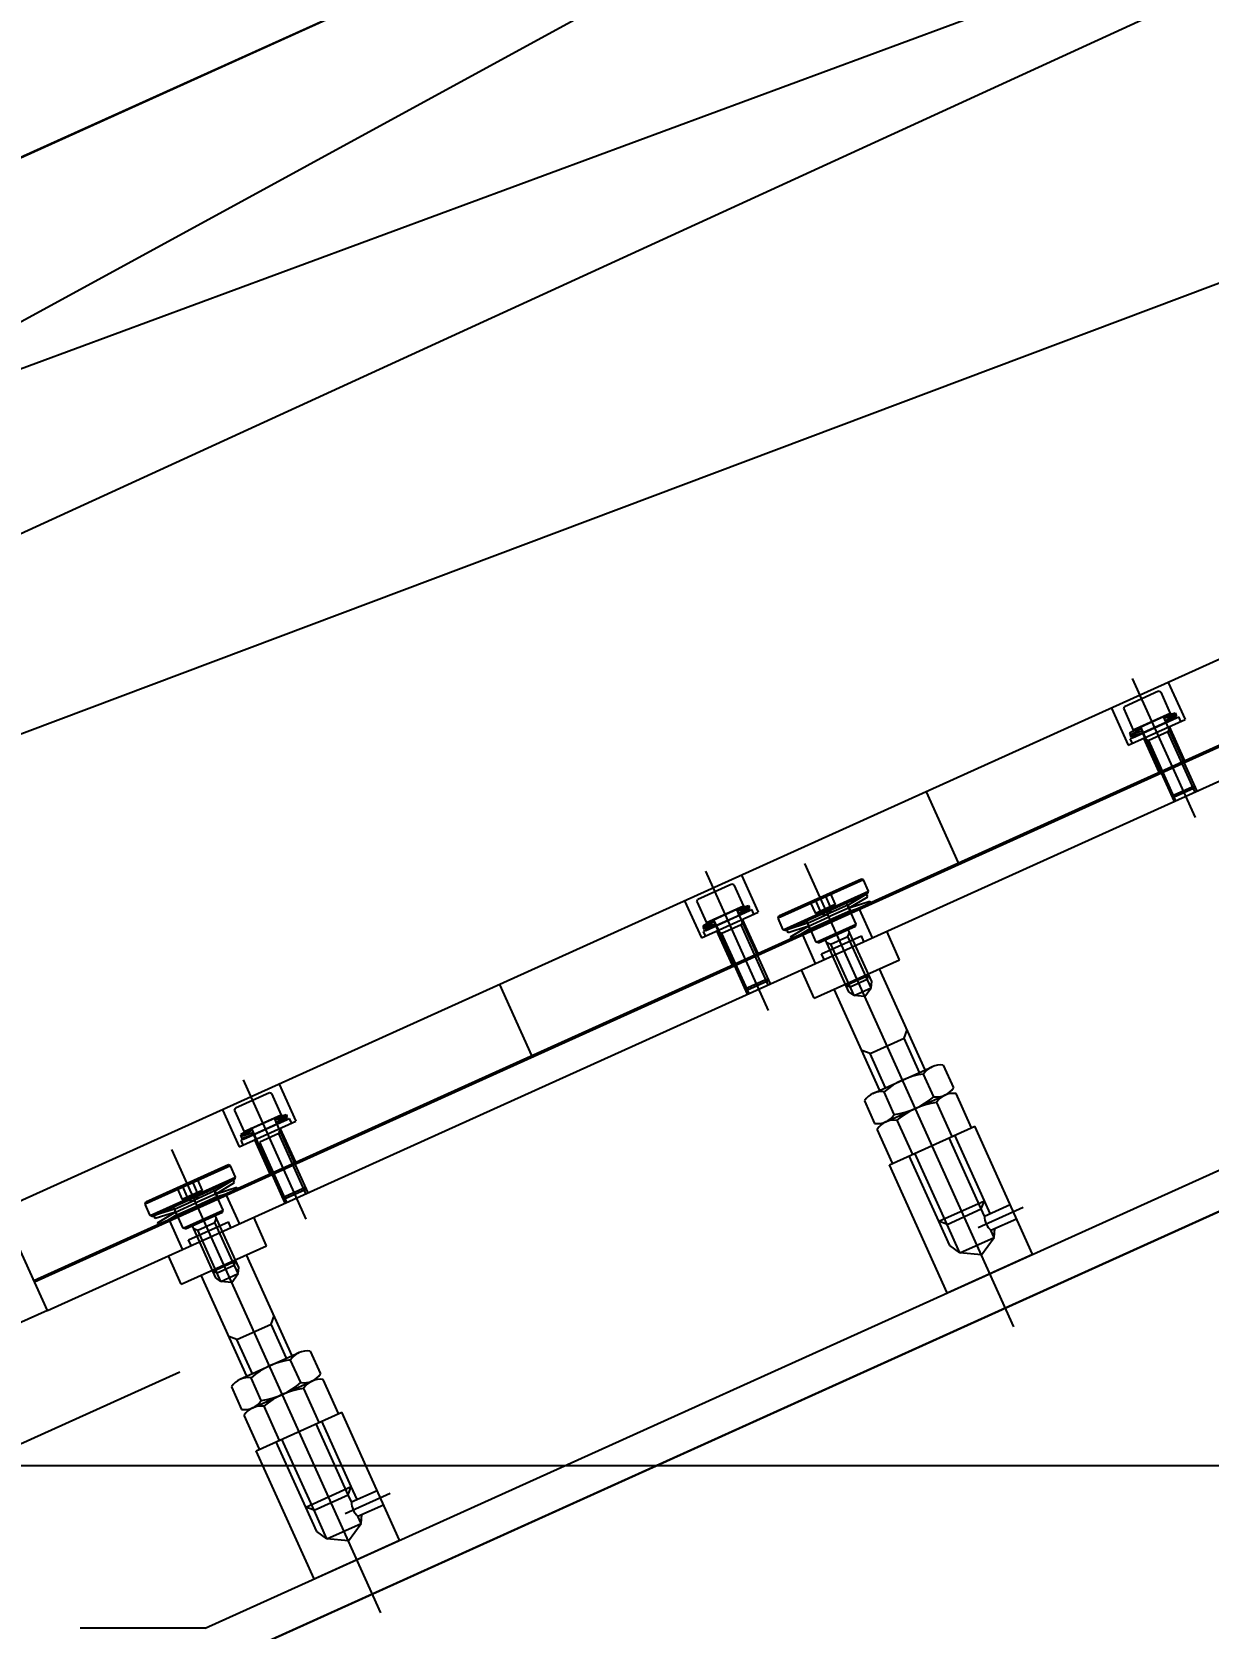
# Model space of a CAD drawing. Header units: millimetres. Extents: x -4562 to 17216, y -5211 to 6025.
# Drawn here: x 4547 to 4923, y -52 to 459 of the extents above; entities that cross this region are included whole.
import ezdxf
from ezdxf.lldxf.tags import DXFTag

# ---------------------------------------------------------------- set-up
doc = ezdxf.new("R2010")
doc.units = ezdxf.units.MM
for name, color, linetype in [('cl', 2, 'CENTER'), ('D', 6, 'HIDDEN'), ('pl', 6, 'PHANTOM'), ('VV', 4, 'PHANTOM'), ('도면층3', 3, 'Continuous'), ('도면층7', 7, 'Continuous')]:
    doc.layers.add(name, color=color, linetype=linetype)
doc.styles.add('s', font='romans.shx', dxfattribs={"width": 0.75, "oblique": 10, "bigfont": 'whgtxt.shx'})
doc.styles.get("Standard").update_dxf_attribs({"font": 'txt.shx', "bigfont": 'whgtxt.shx'})
tags = doc.linetypes.add('CENTER', pattern=[50.8, 31.75, -6.35, 6.35, -6.35]).pattern_tags.tags
tags[10:11] = [DXFTag(74, 4), DXFTag(75, 0), DXFTag(340, '0'), DXFTag(46, 1.0), DXFTag(50, 0.0), DXFTag(44, 0.0), DXFTag(45, 0.0)]
tags[8:9] = [DXFTag(74, 4), DXFTag(75, 0), DXFTag(340, '0'), DXFTag(46, 1.0), DXFTag(50, 0.0), DXFTag(44, 0.0), DXFTag(45, 0.0)]
tags[6:7] = [DXFTag(74, 4), DXFTag(75, 0), DXFTag(340, '0'), DXFTag(46, 1.0), DXFTag(50, 0.0), DXFTag(44, 0.0), DXFTag(45, 0.0)]
tags[4:5] = [DXFTag(74, 4), DXFTag(75, 0), DXFTag(340, '0'), DXFTag(46, 1.0), DXFTag(50, 0.0), DXFTag(44, 0.0), DXFTag(45, 0.0)]
tags = doc.linetypes.add('HIDDEN', pattern=[3, 2, -1]).pattern_tags.tags
tags[6:7] = [DXFTag(74, 4), DXFTag(75, 0), DXFTag(340, '0'), DXFTag(46, 1.0), DXFTag(50, 0.0), DXFTag(44, 0.0), DXFTag(45, 0.0)]
tags[4:5] = [DXFTag(74, 4), DXFTag(75, 0), DXFTag(340, '0'), DXFTag(46, 1.0), DXFTag(50, 0.0), DXFTag(44, 0.0), DXFTag(45, 0.0)]
tags = doc.linetypes.add('HIDDEN2', pattern=[4.7625, 3.175, -1.5875]).pattern_tags.tags
tags[6:7] = [DXFTag(74, 4), DXFTag(75, 0), DXFTag(340, '0'), DXFTag(46, 1.0), DXFTag(50, 0.0), DXFTag(44, 0.0), DXFTag(45, 0.0)]
tags[4:5] = [DXFTag(74, 4), DXFTag(75, 0), DXFTag(340, '0'), DXFTag(46, 1.0), DXFTag(50, 0.0), DXFTag(44, 0.0), DXFTag(45, 0.0)]
tags = doc.linetypes.add('PHANTOM', pattern=[17.5, 10, -1.5, 1.5, -1.5, 1.5, -1.5]).pattern_tags.tags
tags[14:15] = [DXFTag(74, 4), DXFTag(75, 0), DXFTag(340, '0'), DXFTag(46, 1.0), DXFTag(50, 0.0), DXFTag(44, 0.0), DXFTag(45, 0.0)]
tags[12:13] = [DXFTag(74, 4), DXFTag(75, 0), DXFTag(340, '0'), DXFTag(46, 1.0), DXFTag(50, 0.0), DXFTag(44, 0.0), DXFTag(45, 0.0)]
tags[10:11] = [DXFTag(74, 4), DXFTag(75, 0), DXFTag(340, '0'), DXFTag(46, 1.0), DXFTag(50, 0.0), DXFTag(44, 0.0), DXFTag(45, 0.0)]
tags[8:9] = [DXFTag(74, 4), DXFTag(75, 0), DXFTag(340, '0'), DXFTag(46, 1.0), DXFTag(50, 0.0), DXFTag(44, 0.0), DXFTag(45, 0.0)]
tags[6:7] = [DXFTag(74, 4), DXFTag(75, 0), DXFTag(340, '0'), DXFTag(46, 1.0), DXFTag(50, 0.0), DXFTag(44, 0.0), DXFTag(45, 0.0)]
tags[4:5] = [DXFTag(74, 4), DXFTag(75, 0), DXFTag(340, '0'), DXFTag(46, 1.0), DXFTag(50, 0.0), DXFTag(44, 0.0), DXFTag(45, 0.0)]
doc.dimstyles.new('AM_ISO$2', dxfattribs={"dimtxt": 3, "dimasz": 2.5, "dimexe": 1, "dimexo": 1, "dimgap": 1, "dimtad": 1, "dimdsep": 46, "dimtxsty": 's', "dimcen": 0, "dimclrd": 4, "dimclre": 4, "dimclrt": 3, "dimazin": 2, "dimtp": 0.1, "dimtm": 0.1, "dimtfac": 0.71, "dimtmove": 0, "dimatfit": 3, "dimfxl": 1, "dimlwd": 25, "dimlwe": 25, "dimarcsym": 0})
doc.dimstyles.new('ISO-25', dxfattribs={"dimscale": 30, "dimtxt": 2.5, "dimasz": 2.5, "dimexe": 1.25, "dimexo": 0.625, "dimtad": 1, "dimtoh": 1, "dimrnd": 0.005, "dimtxsty": 'Standard', "dimcen": 0, "dimazin": 2, "dimtfac": 1, "dimtmove": 0, "dimatfit": 3, "dimfxl": 1, "dimarcsym": 0})

# ---------------------------------------------------------------- blocks, each defined once
blk = doc.blocks.new('NBI-ent')
blk.add_line((5106.53, 339.23), (4536.9, 82.03))
at = {"color": 7, "linetype": 'Continuous'}
for p, q in [((4547.19, 59.25), (5116.82, 316.45)), ((4547.4, 58.79), (5117.02, 315.99)), ((4551.51, 49.68), (5121.14, 306.88)), ((4843.4, 192.99), (4833.11, 215.78)), ((4824.49, 161.96), (4820.37, 171.08)), ((4797.15, 149.62), (4793.03, 158.73)), ((4797.15, 149.62), (4824.49, 161.96)), ((4832.72, 126.73), (4818.11, 159.08)), ((4706.69, 131.26), (4696.4, 154.05)), ((4818.14, 120.14), (4803.53, 152.5)), ((4825.96, 136.84), (4826.96, 139.49)), ((4815.02, 131.9), (4812.38, 132.9)), ((4815.02, 131.9), (4825.96, 136.84)), ((4838.47, 128.2), (4841.75, 120.95)), ((4815.96, 119.16), (4834.89, 127.71)), ((4835.43, 118.1), (4832.16, 125.35)), ((4822.81, 112.4), (4819.54, 119.66)), ((4820.08, 110.05), (4839.01, 118.6)), ((4847.52, 108.17), (4842.59, 119.09)), ((4813.22, 116.81), (4816.5, 109.55)), ((4836.27, 116.24), (4841.2, 105.32)), ((4822.27, 96.77), (4817.34, 107.69)), ((4821.22, 96.3), (4848.56, 108.65)), ((4823.65, 110.54), (4828.58, 99.62)), ((4867.08, 67.63), (4848.56, 108.65)), ((4839.74, 55.29), (4821.22, 96.3)), ((4551.51, 49.68), (4536.9, 82.03)), ((4621.7, 70.4), (4617.59, 79.51)), ((4594.36, 58.06), (4590.25, 67.17)), ((4594.36, 58.06), (4621.7, 70.4)), ((4629.93, 35.17), (4615.32, 67.52)), ((4839.74, 55.29), (4867.08, 67.63)), ((4615.35, 28.58), (4600.74, 60.94)), ((4623.17, 45.28), (4624.17, 47.92)), ((4612.23, 40.34), (4609.59, 41.34)), ((4612.23, 40.34), (4623.17, 45.28)), ((4613.17, 27.6), (4632.11, 36.15)), ((4635.68, 36.64), (4638.96, 29.39)), ((4632.65, 26.54), (4629.37, 33.79)), ((4620.02, 20.84), (4616.75, 28.09)), ((4617.29, 18.48), (4636.22, 27.03)), ((4644.73, 16.61), (4639.8, 27.53)), ((4610.44, 25.24), (4613.71, 17.99)), ((4633.49, 24.68), (4638.42, 13.76)), ((4619.48, 5.21), (4614.55, 16.13)), ((4618.43, 4.74), (4645.78, 17.08)), ((4620.86, 18.98), (4625.79, 8.06)), ((4664.29, -23.93), (4645.78, 17.08)), ((4636.95, -36.27), (4618.43, 4.74)), ((4636.95, -36.27), (4664.29, -23.93))]:
    blk.add_line(p, q, dxfattribs=at)
at = {"color": 1, "linetype": 'CENTER'}
for p, q in [((4899.01, 252.08), (4919.15, 207.47)), ((4762.3, 190.35), (4782.44, 145.75)), ((4861.1, 44.42), (4794.13, 192.76)), ((4614.19, 123.48), (4634.33, 78.87)), ((4658.32, -47.14), (4591.34, 101.2)), ((4849.65, 76.22), (4864.05, 82.72)), ((4646.87, -15.34), (4661.27, -8.84))]:
    blk.add_line(p, q, dxfattribs=at)
at = {"color": 6, "linetype": 'HIDDEN'}
for p, q in [((4910.58, 250.76), (4915.93, 238.91)), ((4907.47, 247.92), (4896.53, 242.99)), ((4908.13, 247.67), (4907.47, 247.92)), ((4908.13, 247.67), (4911.21, 240.84)), ((4892.35, 242.53), (4897.7, 230.68)), ((4896.28, 242.33), (4896.53, 242.99)), ((4896.28, 242.33), (4899.37, 235.49)), ((4911.21, 240.84), (4899.37, 235.49)), ((4911.21, 240.84), (4899.37, 235.49)), ((4911.21, 240.84), (4899.37, 235.49)), ((4909.03, 239.86), (4912.77, 241.05)), ((4909.27, 239.3), (4913.01, 240.5)), ((4909.64, 238.48), (4913.01, 240.5)), ((4912.77, 241.05), (4913.01, 240.5)), ((4913.26, 239.95), (4913.01, 240.5)), ((4897.7, 230.68), (4915.93, 238.91)), ((4901.55, 236.48), (4898.18, 234.47)), ((4901.8, 235.93), (4898.43, 233.92)), ((4899.14, 233.08), (4913.17, 239.42)), ((4901.55, 236.48), (4909.03, 239.85)), ((4901.55, 236.48), (4901.8, 235.93)), ((4901.64, 236.52), (4903.17, 233.15)), ((4901.8, 235.93), (4901.89, 235.97)), ((4902.17, 235.11), (4902.26, 235.15)), ((4909.8, 237.9), (4902.51, 234.6)), ((4908.94, 239.81), (4909.8, 237.9)), ((4909.03, 239.86), (4909.27, 239.3)), ((4909.18, 239.26), (4909.27, 239.3)), ((4909.55, 238.44), (4909.64, 238.48)), ((4910.55, 236.48), (4909.64, 238.48)), ((4909.8, 237.9), (4909.89, 237.94)), ((4909.8, 237.9), (4910.46, 236.44)), ((4909.89, 237.93), (4913.26, 239.95)), ((4910.46, 236.44), (4919.72, 215.93)), ((4910.78, 235.73), (4910.47, 234.91)), ((4915.85, 225.71), (4910.91, 236.64)), ((4913.17, 239.42), (4913.9, 239.75)), ((4914.56, 238.29), (4913.9, 239.75)), ((4898.18, 234.47), (4898.43, 233.92)), ((4899.14, 233.08), (4898.41, 232.75)), ((4899.07, 231.29), (4898.41, 232.75)), ((4902.17, 235.11), (4898.43, 233.92)), ((4898.68, 233.36), (4898.43, 233.92)), ((4902.42, 234.56), (4898.68, 233.36)), ((4903.08, 233.11), (4902.17, 235.11)), ((4902.42, 234.56), (4902.51, 234.6)), ((4907.65, 222), (4902.71, 232.94)), ((4903.17, 233.15), (4912.43, 212.64)), ((4904.31, 232.13), (4903.49, 232.44)), ((4910.47, 234.91), (4904.31, 232.13)), ((4913, 212.9), (4904.31, 232.13)), ((4919.15, 215.67), (4910.47, 234.91)), ((4918.97, 217.6), (4911.68, 214.3)), ((4918.65, 216.77), (4912.5, 213.99)), ((4918.97, 217.6), (4918.65, 216.77)), ((4912.5, 213.99), (4911.68, 214.3)), ((4770.76, 186.2), (4759.82, 181.26)), ((4771.42, 185.95), (4770.76, 186.2)), ((4771.42, 185.95), (4774.5, 179.11)), ((4773.87, 189.03), (4779.22, 177.18)), ((4812.93, 187.57), (4785.58, 175.23)), ((4812.26, 187.82), (4785.83, 175.89)), ((4812.93, 187.57), (4812.26, 187.82)), ((4814.57, 183.93), (4812.93, 187.57)), ((4755.64, 180.8), (4760.99, 168.95)), ((4759.57, 180.6), (4759.82, 181.26)), ((4759.57, 180.6), (4762.66, 173.76)), ((4774.5, 179.11), (4762.66, 173.76)), ((4774.5, 179.11), (4762.66, 173.76)), ((4774.5, 179.11), (4762.66, 173.76)), ((4772.32, 178.13), (4776.05, 179.32)), ((4776.05, 179.32), (4776.3, 178.77)), ((4787.23, 171.58), (4814.57, 183.93)), ((4787.89, 171.33), (4814.32, 183.27)), ((4795.86, 180.42), (4797.51, 176.77)), ((4797.45, 181.14), (4799.1, 177.49)), ((4803.89, 179.65), (4797.51, 176.77)), ((4800.64, 182.58), (4802.29, 178.93)), ((4807.91, 179.49), (4801.44, 176.57)), ((4803.89, 179.65), (4801.53, 176.37)), ((4802.24, 183.3), (4803.89, 179.65)), ((4810.57, 173.34), (4807.49, 180.18)), ((4807.91, 179.49), (4813.76, 183.01)), ((4807.91, 179.49), (4808.42, 178.63)), ((4808.37, 178.6), (4814.28, 182.16)), ((4808.37, 178.6), (4814.94, 180.68)), ((4808.73, 177.67), (4815.24, 179.73)), ((4814.28, 182.16), (4813.76, 183.01)), ((4814.32, 183.27), (4814.57, 183.93)), ((4814.94, 180.68), (4815.24, 179.73)), ((4760.99, 168.95), (4779.22, 177.18)), ((4764.84, 174.75), (4761.47, 172.74)), ((4765.09, 174.2), (4761.72, 172.19)), ((4762.43, 171.35), (4776.46, 177.69)), ((4764.84, 174.75), (4772.32, 178.12)), ((4764.84, 174.75), (4765.09, 174.2)), ((4764.93, 174.79), (4766.46, 171.42)), ((4765.09, 174.2), (4765.18, 174.24)), ((4773.09, 176.17), (4765.8, 172.88)), ((4772.23, 178.08), (4773.09, 176.17)), ((4772.32, 178.13), (4772.56, 177.58)), ((4772.47, 177.54), (4772.56, 177.58)), ((4772.56, 177.58), (4776.3, 178.77)), ((4772.84, 176.72), (4772.93, 176.76)), ((4772.93, 176.76), (4776.3, 178.77)), ((4773.84, 174.75), (4772.93, 176.76)), ((4773.09, 176.17), (4773.18, 176.21)), ((4773.09, 176.17), (4773.75, 174.71)), ((4773.18, 176.21), (4776.55, 178.22)), ((4773.75, 174.71), (4783.01, 154.2)), ((4774.07, 174), (4773.75, 173.18)), ((4779.14, 163.98), (4774.2, 174.92)), ((4776.55, 178.22), (4776.3, 178.77)), ((4776.46, 177.69), (4777.19, 178.02)), ((4777.85, 176.56), (4777.19, 178.02)), ((4785.58, 175.23), (4785.83, 175.89)), ((4787.23, 171.58), (4785.58, 175.23)), ((4797.81, 167.58), (4794.73, 174.42)), ((4794.97, 173.65), (4801.44, 176.57)), ((4795.32, 172.71), (4801.85, 175.66)), ((4795.79, 171.83), (4802.26, 174.75)), ((4797.51, 176.77), (4801.53, 176.37)), ((4808.37, 178.6), (4801.85, 175.66)), ((4808.73, 177.67), (4802.26, 174.75)), ((4808.73, 177.67), (4808.43, 178.62)), ((4815.82, 169.02), (4811.7, 178.13)), ((4761.47, 172.74), (4761.72, 172.19)), ((4762.43, 171.35), (4761.7, 171.03)), ((4762.36, 169.57), (4761.7, 171.03)), ((4765.46, 173.38), (4761.72, 172.19)), ((4761.97, 171.64), (4761.72, 172.19)), ((4765.71, 172.83), (4761.97, 171.64)), ((4765.46, 173.38), (4765.55, 173.42)), ((4766.37, 171.38), (4765.46, 173.38)), ((4765.71, 172.84), (4765.8, 172.88)), ((4770.94, 160.28), (4766, 171.21)), ((4766.46, 171.42), (4775.72, 150.91)), ((4767.6, 170.4), (4766.78, 170.71)), ((4773.75, 173.18), (4767.6, 170.4)), ((4776.29, 151.17), (4767.6, 170.4)), ((4782.44, 153.95), (4773.75, 173.18)), ((4787.89, 171.33), (4787.23, 171.58)), ((4794.97, 173.65), (4788.45, 171.59)), ((4788.76, 170.63), (4788.45, 171.59)), ((4795.32, 172.71), (4788.76, 170.63)), ((4795.32, 172.71), (4789.42, 169.16)), ((4789.42, 169.16), (4789.94, 168.3)), ((4795.79, 171.83), (4789.94, 168.3)), ((4797.59, 160.79), (4793.47, 169.9)), ((4794.97, 173.65), (4795.27, 172.69)), ((4795.79, 171.83), (4795.27, 172.68)), ((4797.81, 167.58), (4810.57, 173.34)), ((4798.48, 167.33), (4810.32, 172.68)), ((4799.5, 163.85), (4812.26, 169.61)), ((4802.49, 166.95), (4807.96, 169.42)), ((4807.96, 169.42), (4808.46, 170.74)), ((4815.36, 153.01), (4807.96, 169.42)), ((4815.56, 155), (4808.04, 171.65)), ((4810.32, 172.68), (4810.57, 173.34)), ((4813.08, 167.78), (4812.26, 169.61)), ((4798.48, 167.33), (4797.81, 167.58)), ((4800.32, 162.02), (4799.5, 163.85)), ((4808.27, 151.71), (4800.75, 168.36)), ((4801.17, 167.45), (4802.49, 166.95)), ((4809.9, 150.55), (4802.49, 166.95)), ((4782.26, 155.87), (4774.97, 152.58)), ((4781.94, 155.04), (4775.79, 152.26)), ((4782.26, 155.87), (4781.94, 155.04)), ((4807.34, 153.78), (4814.63, 157.07)), ((4807.34, 153.78), (4808.66, 153.28)), ((4808.66, 153.28), (4814.13, 155.75)), ((4814.13, 155.75), (4814.63, 157.07)), ((4815.36, 153.01), (4815.56, 155)), ((4775.79, 152.26), (4774.97, 152.58)), ((4809.9, 150.55), (4808.27, 151.71)), ((4809.9, 150.55), (4815.36, 153.01)), ((4813.34, 150.2), (4809.9, 150.55)), ((4813.34, 150.2), (4815.36, 153.01)), ((4622.65, 119.33), (4611.72, 114.39)), ((4623.31, 119.08), (4622.65, 119.33)), ((4623.31, 119.08), (4626.4, 112.24)), ((4625.76, 122.16), (4631.11, 110.31)), ((4607.54, 113.93), (4612.89, 102.08)), ((4611.47, 113.73), (4611.72, 114.39)), ((4611.47, 113.73), (4614.55, 106.89)), ((4624.21, 111.26), (4627.95, 112.45)), ((4627.95, 112.45), (4628.2, 111.9)), ((4612.89, 102.08), (4631.11, 110.31)), ((4616.74, 107.88), (4613.37, 105.87)), ((4614.32, 104.48), (4628.36, 110.82)), ((4626.4, 112.24), (4614.55, 106.89)), ((4626.4, 112.24), (4614.55, 106.89)), ((4626.4, 112.24), (4614.55, 106.89)), ((4616.74, 107.88), (4624.21, 111.25)), ((4616.74, 107.88), (4616.99, 107.33)), ((4616.83, 107.92), (4618.35, 104.55)), ((4616.99, 107.33), (4617.08, 107.37)), ((4624.99, 109.3), (4617.7, 106.01)), ((4624.12, 111.21), (4624.99, 109.3)), ((4624.21, 111.26), (4624.46, 110.71)), ((4624.37, 110.67), (4624.46, 110.71)), ((4624.46, 110.71), (4628.2, 111.9)), ((4624.74, 109.85), (4624.83, 109.89)), ((4624.83, 109.89), (4628.2, 111.9)), ((4625.74, 107.88), (4624.83, 109.89)), ((4624.99, 109.3), (4625.08, 109.34)), ((4624.99, 109.3), (4625.65, 107.84)), ((4625.08, 109.34), (4628.45, 111.35)), ((4625.65, 107.84), (4634.9, 87.33)), ((4631.04, 97.11), (4626.1, 108.05)), ((4628.45, 111.35), (4628.2, 111.9)), ((4628.36, 110.82), (4629.09, 111.15)), ((4629.75, 109.69), (4629.09, 111.15)), ((4613.37, 105.87), (4613.62, 105.32)), ((4614.32, 104.48), (4613.59, 104.15)), ((4614.25, 102.7), (4613.59, 104.15)), ((4616.99, 107.33), (4613.62, 105.32)), ((4617.36, 106.51), (4613.62, 105.32)), ((4613.87, 104.77), (4613.62, 105.32)), ((4617.61, 105.96), (4613.87, 104.77)), ((4617.36, 106.51), (4617.45, 106.55)), ((4618.26, 104.51), (4617.36, 106.51)), ((4617.6, 105.97), (4617.7, 106.01)), ((4622.84, 93.41), (4617.9, 104.34)), ((4618.35, 104.55), (4627.61, 84.04)), ((4625.65, 106.31), (4619.5, 103.53)), ((4628.18, 84.3), (4619.5, 103.53)), ((4626.34, 106.62), (4625.51, 106.93)), ((4625.96, 107.13), (4625.65, 106.31)), ((4634.33, 87.08), (4625.65, 106.31)), ((4850.65, 82.16), (4840.36, 104.94)), ((4851.65, 84.8), (4842.18, 105.76)), ((4837.07, 78.22), (4827.6, 99.18)), ((4839.71, 77.22), (4829.42, 100)), ((4610.14, 96.01), (4582.8, 83.67)), ((4609.48, 96.26), (4583.05, 84.33)), ((4584.44, 80.02), (4611.79, 92.37)), ((4610.14, 96.01), (4609.48, 96.26)), ((4611.79, 92.37), (4610.14, 96.01)), ((4611.54, 91.7), (4611.79, 92.37)), ((4585.1, 79.77), (4611.54, 91.7)), ((4593.07, 88.85), (4594.72, 85.21)), ((4594.67, 89.57), (4596.31, 85.93)), ((4601.1, 88.09), (4594.72, 85.21)), ((4597.86, 91.01), (4599.5, 87.37)), ((4605.12, 87.93), (4598.65, 85.01)), ((4601.1, 88.09), (4598.74, 84.81)), ((4605.59, 87.04), (4599.06, 84.1)), ((4599.45, 91.73), (4601.1, 88.09)), ((4607.79, 81.78), (4604.7, 88.62)), ((4605.12, 87.93), (4610.97, 91.45)), ((4605.12, 87.93), (4605.64, 87.07)), ((4605.59, 87.04), (4611.49, 90.59)), ((4605.59, 87.04), (4612.15, 89.12)), ((4605.94, 86.11), (4605.64, 87.06)), ((4605.94, 86.11), (4612.45, 88.17)), ((4611.49, 90.59), (4610.97, 91.45)), ((4612.15, 89.12), (4612.45, 88.17)), ((4634.15, 89), (4626.86, 85.7)), ((4633.84, 88.17), (4627.69, 85.39)), ((4634.15, 89), (4633.84, 88.17)), ((4582.8, 83.67), (4583.05, 84.33)), ((4584.44, 80.02), (4582.8, 83.67)), ((4592.18, 82.09), (4585.67, 80.02)), ((4595.03, 76.02), (4591.94, 82.86)), ((4592.18, 82.09), (4598.65, 85.01)), ((4592.18, 82.09), (4592.48, 81.13)), ((4592.54, 81.15), (4599.06, 84.1)), ((4593, 80.26), (4599.47, 83.19)), ((4594.72, 85.21), (4598.74, 84.81)), ((4605.94, 86.11), (4599.47, 83.19)), ((4613.03, 77.46), (4608.92, 86.57)), ((4627.69, 85.39), (4626.86, 85.7)), ((4837.07, 78.22), (4851.65, 84.8)), ((4839.71, 77.22), (4850.65, 82.16)), ((4850.65, 82.16), (4851.65, 84.8)), ((4851.68, 79.88), (4850.65, 82.16)), ((4853.5, 80.7), (4851.65, 84.8)), ((4851.68, 79.88), (4859.88, 83.58)), ((4585.1, 79.77), (4584.44, 80.02)), ((4585.97, 79.07), (4585.67, 80.02)), ((4592.54, 81.15), (4585.97, 79.07)), ((4592.54, 81.15), (4586.63, 77.6)), ((4586.63, 77.6), (4587.15, 76.74)), ((4593, 80.26), (4587.15, 76.74)), ((4594.8, 69.23), (4590.69, 78.34)), ((4593, 80.26), (4592.49, 81.12)), ((4595.03, 76.02), (4607.79, 81.78)), ((4595.69, 75.77), (4607.54, 81.12)), ((4596.71, 72.28), (4609.47, 78.05)), ((4605.48, 60.15), (4597.97, 76.8)), ((4599.7, 75.39), (4605.17, 77.86)), ((4605.17, 77.86), (4605.67, 79.18)), ((4612.58, 61.45), (4605.17, 77.86)), ((4612.78, 63.44), (4605.26, 80.09)), ((4607.54, 81.12), (4607.79, 81.78)), ((4610.3, 76.22), (4609.47, 78.05)), ((4840.58, 70.44), (4837.07, 78.22)), ((4839.71, 77.22), (4837.07, 78.22)), ((4843.83, 68.1), (4839.71, 77.22)), ((4853.74, 75.32), (4861.94, 79.02)), ((4595.69, 75.77), (4595.03, 76.02)), ((4597.54, 70.46), (4596.71, 72.28)), ((4598.38, 75.89), (4599.7, 75.39)), ((4607.11, 58.98), (4599.7, 75.39)), ((4843.83, 68.1), (4854.76, 73.04)), ((4850.72, 67.42), (4854.76, 73.04)), ((4854.76, 73.04), (4853.74, 75.32)), ((4854.76, 73.04), (4855.05, 75.92)), ((4843.83, 68.1), (4840.58, 70.44)), ((4850.72, 67.42), (4843.83, 68.1)), ((4604.55, 62.22), (4611.84, 65.51)), ((4604.55, 62.22), (4605.87, 61.72)), ((4605.87, 61.72), (4611.34, 64.19)), ((4607.11, 58.98), (4612.58, 61.45)), ((4610.56, 58.64), (4612.58, 61.45)), ((4611.34, 64.19), (4611.84, 65.51)), ((4612.58, 61.45), (4612.78, 63.44)), ((4607.11, 58.98), (4605.48, 60.15)), ((4610.56, 58.64), (4607.11, 58.98)), ((4647.86, -9.41), (4637.57, 13.38)), ((4648.86, -6.76), (4639.4, 14.2)), ((4634.28, -13.34), (4624.81, 7.62)), ((4636.92, -14.34), (4626.64, 8.44)), ((4634.28, -13.34), (4648.86, -6.76)), ((4636.92, -14.34), (4647.86, -9.41)), ((4647.86, -9.41), (4648.86, -6.76)), ((4648.89, -11.68), (4647.86, -9.41)), ((4650.71, -10.86), (4648.86, -6.76)), ((4648.89, -11.68), (4657.09, -7.98)), ((4637.79, -21.12), (4634.28, -13.34)), ((4636.92, -14.34), (4634.28, -13.34)), ((4641.04, -23.46), (4636.92, -14.34)), ((4650.95, -16.24), (4659.15, -12.54)), ((4641.04, -23.46), (4651.98, -18.52)), ((4647.93, -24.15), (4651.98, -18.52)), ((4651.98, -18.52), (4650.95, -16.24)), ((4651.98, -18.52), (4652.26, -15.65)), ((4641.04, -23.46), (4637.79, -21.12)), ((4647.93, -24.15), (4641.04, -23.46))]:
    blk.add_line(p, q, dxfattribs=at)
at = {"color": 3, "linetype": 'Continuous'}
for p, q in [((4830.9, 125.9), (4825.96, 136.84)), ((4819.96, 120.97), (4815.02, 131.9)), ((4628.11, 34.34), (4623.17, 45.28)), ((4617.17, 29.4), (4612.23, 40.34))]:
    blk.add_line(p, q, dxfattribs=at)
at = {"color": 6, "linetype": 'Continuous'}
for p, q in [((4551.51, 49.68), (3640.11, -361.83)), ((4593.95, 29.89), (3682.55, -381.62))]:
    blk.add_line(p, q, dxfattribs=at)
at = {"color": 7, "linetype": 'Continuous'}
for centre, radius, start, end in [((4837.52, 121.89), 6.38, 81.4478, 147.1522), ((4835.3, 101.56), 24, 97.5293, 131.0707), ((4818.59, 113.34), 6.38, 81.4478, 147.1522), ((4819.67, 136.19), 24, 277.5293, 311.0707), ((4836.38, 124.41), 6.38, 261.4478, 327.1522), ((4841.64, 112.78), 6.38, 81.4478, 147.1522), ((4839.42, 92.45), 24, 97.5293, 131.0707), ((4817.45, 115.86), 6.38, 261.4478, 327.1522), ((4822.7, 104.23), 6.38, 81.4478, 147.1522), ((4634.73, 30.33), 6.38, 81.4478, 147.1522), ((4632.52, 10), 24, 97.5293, 131.0707), ((4615.8, 21.78), 6.38, 81.4478, 147.1522), ((4616.88, 44.63), 24, 277.5293, 311.0707), ((4633.6, 32.85), 6.38, 261.4478, 327.1522), ((4638.85, 21.22), 6.38, 81.4478, 147.1522), ((4614.66, 24.3), 6.38, 261.4478, 327.1522), ((4636.63, 0.89), 24, 97.5293, 131.0707), ((4619.91, 12.67), 6.38, 81.4478, 147.1522)]:
    blk.add_arc(centre, radius, start, end, dxfattribs=at)
at = {"color": 6, "linetype": 'HIDDEN'}
for centre in [(4857.68, 79.84), (4654.89, -11.72)]:
    blk.add_arc(centre, 6, 179.6757, 228.9243, dxfattribs=at)
blk = doc.blocks.new('*D145')
at = {"color": 0, "lineweight": -2}
for p, q in [((12836.03, 4142.8), (13614.6, 2418.46)), ((13530.81, 2421.78), (4553.49, -1631.64)), ((3722, 27.66), (4500.56, -1696.68))]:
    blk.add_line(p, q, dxfattribs=at)
at = {"color": 0}
for points in [[(13525.67, 2433.17), (13535.95, 2410.38), (13599.17, 2452.64)], [(4548.34, -1620.25), (4558.63, -1643.03), (4485.13, -1662.5)]]:
    blk.add_solid(points, dxfattribs=at)
at = {"layer": 'Defpoints', "color": 0}
for p in [(12828.31, 4159.89), (3714.28, 44.75), (4485.13, -1662.5)]:
    blk.add_point(p, dxfattribs=at)
at = {"color": 0, "insert": (9019, 446.33), "char_height": 75, "attachment_point": 5, "rotation": 24.3}
blk.add_mtext('10000', dxfattribs=at)
blk = doc.blocks.new('*D146')
at = {"color": 0, "lineweight": -2}
for p, q in [((13099.51, 3496.46), (13750.9, 1735.52)), ((13667.55, 1744.67), (4429.51, -1672.59)), ((3720.78, 27.16), (4372.17, -1733.78))]:
    blk.add_line(p, q, dxfattribs=at)
at = {"color": 0}
for points in [[(13663.21, 1756.39), (13671.89, 1732.95), (13737.89, 1770.69)], [(4425.17, -1660.86), (4433.84, -1684.31), (4359.16, -1698.61)]]:
    blk.add_solid(points, dxfattribs=at)
at = {"layer": 'Defpoints', "color": 0}
for p in [(13093.01, 3514.04), (3714.28, 44.75), (4359.16, -1698.61)]:
    blk.add_point(p, dxfattribs=at)
at = {"color": 0, "insert": (9026.84, 94.66), "char_height": 75, "attachment_point": 5, "rotation": 20.3}
blk.add_mtext('9999,83', dxfattribs=at)
blk = doc.blocks.new('*D147')
at = {"color": 0, "lineweight": -2}
for p, q in [((12510.01, 4802.05), (11851.35, 6025.31)), ((3130.55, 1287.05), (11803.1, 5956.74)), ((3705.39, 61.25), (3046.73, 1284.51))]:
    blk.add_line(p, q, dxfattribs=at)
at = {"color": 0}
for points in [[(11797.17, 5967.74), (11809.02, 5945.73), (11869.13, 5992.29)], [(3124.62, 1298.06), (3136.47, 1276.05), (3064.51, 1251.49)]]:
    blk.add_solid(points, dxfattribs=at)
at = {"layer": 'Defpoints', "color": 0}
for p in [(11869.13, 5992.29), (12518.9, 4785.54), (3714.28, 44.75)]:
    blk.add_point(p, dxfattribs=at)
at = {"color": 0, "insert": (7437.19, 3676.92), "char_height": 75, "attachment_point": 5, "rotation": 28.3}
blk.add_mtext('9999,83', dxfattribs=at)
blk = doc.blocks.new('*D151')
at = {"color": 0, "lineweight": -2}
blk.add_line((2555.79, 925.77), (2389.8, 481.81), dxfattribs=at)
blk.add_arc((2209.66, 0), 551.88, 7.7924, 61.7076, dxfattribs=at)
at = {"color": 0}
for points in [[(2466.07, 474.57), (2476.4, 497.34), (2402.93, 516.93)], [(2768.92, 75.68), (2743.97, 73.98), (2761.54, 0)]]:
    blk.add_solid(points, dxfattribs=at)
at = {"layer": 'Defpoints', "color": 0}
for p in [(2584.07, 1001.43), (2562.35, 943.33), (2717.04, 217.12), (0, 0), (6816.08, 0)]:
    blk.add_point(p, dxfattribs=at)
at = {"color": 0, "insert": (2714.46, 350.2), "char_height": 75, "attachment_point": 5, "rotation": 304.75}
blk.add_mtext('69,5°', dxfattribs=at)
blk = doc.blocks.new('*D153')
at = {"layer": 'D', "color": 4, "lineweight": 25}
blk.add_line((13177.46, 3545.28), (13817.51, 3782.05), dxfattribs=at)
blk.add_arc((3714.28, 44.75), 10737.31, 20.766913, 23.833087, dxfattribs=at)
at = {"layer": 'D', "color": 4}
for points in [[(13522.67, 4377.46), (13549.3, 4389.36), (13500.3, 4463.3)], [(13767.65, 3856.96), (13740.34, 3846.73), (13784.69, 3769.9)]]:
    blk.add_solid(points, dxfattribs=at)
at = {"layer": 'Defpoints', "color": 0}
for p in [(14488.24, 4909.38), (13695.28, 4003.22), (13144.63, 3533.14), (603.05, -1106.13), (-1447.72, -2285.99)]:
    blk.add_point(p, dxfattribs=at)
at = {"layer": 'D', "color": 3, "insert": (13729.5, 4152.29), "char_height": 105, "attachment_point": 5, "rotation": 292.3, "style": 's'}
blk.add_mtext('4°', dxfattribs=at)
blk = doc.blocks.new('*D154')
at = {"layer": 'D', "color": 4, "lineweight": 25}
blk.add_line((12597.98, 4828.13), (13199.26, 5151.88), dxfattribs=at)
blk.add_arc((3714.28, 44.75), 10737.55, 24.766903, 27.833097, dxfattribs=at)
at = {"layer": 'D', "color": 4}
for points in [[(13196.75, 5051.22), (13222.49, 5064.94), (13168.45, 5135.29)], [(13477.45, 4549.06), (13450.92, 4536.95), (13500.52, 4463.4)]]:
    blk.add_solid(points, dxfattribs=at)
at = {"layer": 'Defpoints', "color": 0}
for p in [(14488.24, 4909.38), (12567.16, 4811.53), (13395.05, 4689.92), (-1447.72, -2285.99), (-1128.19, -2562.65)]:
    blk.add_point(p, dxfattribs=at)
at = {"layer": 'D', "color": 3, "insert": (13418.79, 4841.01), "char_height": 105, "attachment_point": 5, "rotation": 296.3, "style": 's'}
blk.add_mtext('4°', dxfattribs=at)

msp = doc.modelspace()

# ---------------------------------------------------------------- linework, layer by layer
at = {"color": 1}
msp.add_line((12853.003, 4105.205), (-1297.148, -2376.98), dxfattribs=at)
at = {"color": 4}
msp.add_line((0, 0), (6816.078, 0), dxfattribs=at)
at = {"layer": 'cl'}
for p, q in [((14488.242, 4909.376), (-1447.72, -2285.987)), ((603.047, -1106.134), (13144.634, 3533.14))]:
    msp.add_line(p, q, dxfattribs=at)
at = {"layer": 'pl'}
for p, q in [((12547.366, 4732.601), (-874.131, -2588.842)), ((13113.816, 3457.885), (-1705.306, -2115.952))]:
    msp.add_line(p, q, dxfattribs=at)
at = {"layer": 'VV', "color": 1, "linetype": 'CENTER'}
msp.add_line((3615.265, 0), (5263.679, 744.287), dxfattribs=at)
at = {"layer": 'VV', "color": 4, "linetype": 'PHANTOM'}
for p, q in [((4602, -52.057), (5176.88, 207.511)), ((4602, -65.223), (5145.362, 180.114)), ((4602, -52.057), (4562, -52.057))]:
    msp.add_line(p, q, dxfattribs=at)
at = {"layer": '도면층7', "color": 7, "linetype": 'HIDDEN2', "ltscale": 10}
msp.add_line((4604.362, -64.262), (5142.099, 178.536), dxfattribs=at)

# ---------------------------------------------------------------- block references
at = {"rotation": 359.9999999999747}
msp.add_blockref('NBI-ent', (0, 0), dxfattribs=at)

# ---------------------------------------------------------------- dimensions: what is measured, and where the dimension line sits
for p1, p2, distance, picture, middle in [((3714.2796, 44.7457), (12518.8993, 4785.5449), 1370.5622, '*D147', (7437.1915, 3676.9241)), ((12828.312, 4159.889), (3714.28, 44.746), 1873.211, '*D145', (9019.001, 446.333)), ((13093.0051, 3514.0416), (3714.2796, 44.7457), 1858.8037, '*D146', (9026.8441, 94.6603))]:
    dim = msp.add_aligned_dim(p1=p1, p2=p2, distance=distance, dimstyle='ISO-25')
    dim.commit()
    dim.dimension.update_dxf_attribs({"geometry": picture, "text_midpoint": middle})
dim = msp.add_angular_dim_2l(base=(2717.04, 217.115), line1=((0, 0), (6816.078, 0)), line2=((2584.075, 1001.426), (2562.353, 943.328)), dimstyle='ISO-25')
dim.commit()
dim.dimension.update_dxf_attribs({"geometry": '*D151', "text_midpoint": (2714.464, 350.197)})
at = {"layer": 'D'}
for base, line1, line2, picture, middle in [((13395.05, 4689.92), ((-1128.187, -2562.654), (12567.164, 4811.533)), ((14488.242, 4909.376), (-1447.72, -2285.987)), '*D154', (13418.789, 4841.013)), ((13695.28, 4003.222), ((14488.242, 4909.376), (-1447.72, -2285.987)), ((603.047, -1106.134), (13144.634, 3533.14)), '*D153', (13729.503, 4152.288))]:
    dim = msp.add_angular_dim_2l(base=base, line1=line1, line2=line2, dimstyle='AM_ISO$2', override={"dimscale": 35, "dimarcsym": 1}, dxfattribs=at)
    dim.commit()
    dim.dimension.update_dxf_attribs({"geometry": picture, "text_midpoint": middle})

# ---------------------------------------------------------------- leaders
at = {"layer": '도면층3', "color": 0}
msp.add_leader([(3777.747, 28.139), (5215.617, -427.739)], dimstyle='ISO-25', override={"dimscale": 30, "dimexe": 1, "dimexo": 0, "dimgap": 1, "dimclrd": 3, "dimclre": 3, "dimatfit": 0}, dxfattribs=at)

doc.saveas('drawing.dxf')
